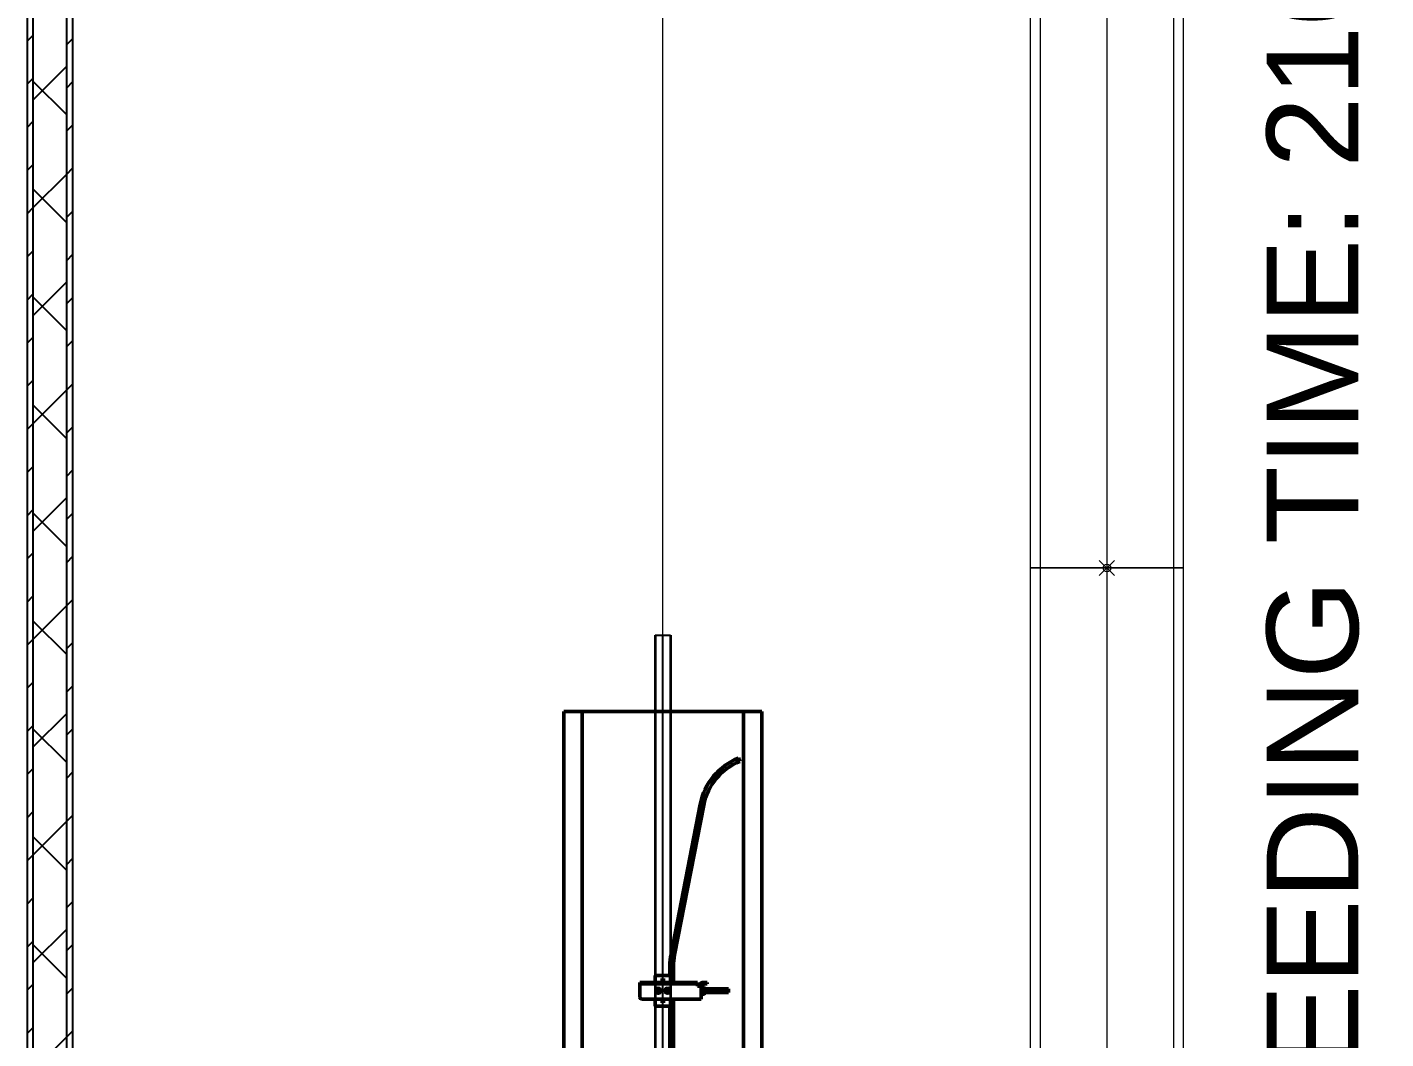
# Model space of a CAD drawing. Extents: x -3873 to 164127, y 7129 to 96529.
# Drawn here: x 45067 to 49518, y 48726 to 52042 of the extents above; entities that cross this region are included whole.
import ezdxf

# ---------------------------------------------------------------- set-up
doc = ezdxf.new("R2010")
doc.units = 0
doc.header["$PDMODE"] = 35
doc.header["$PDSIZE"] = 25
doc.linetypes.add('DOUBLE_DASH_CHAIN', pattern=[1.2403, 0.6614, -0.0827, 0.1654, -0.0827, 0.1654, -0.0827])
doc.layers.get('0').update_dxf_attribs({"linetype": 'CONTINUOUS'})
for name, color, linetype in [('BUILDING', 2, 'CONTINUOUS'), ('LAYOUT', 90, 'CONTINUOUS'), ('TEXT', 3, 'CONTINUOUS')]:
    doc.layers.add(name, color=color, linetype=linetype)
for name, color, linetype, lineweight in [('LAYOUT Kromeka', 1, 'CONTINUOUS', 5), ('Reference (ISO)', 7, 'DOUBLE_DASH_CHAIN', 35), ('Visible (ISO)', 7, 'CONTINUOUS', 50)]:
    doc.layers.add(name, color=color, linetype=linetype, lineweight=lineweight)
doc.styles.add('050_100', font='arial.ttf', dxfattribs={"height": 500})
pattern_1 = [(45, (0, 0), (-70.71068, 70.71068), [])]

# ---------------------------------------------------------------- blocks, each defined once
blk = doc.blocks.new('Стена_6', base_point=(-42300, 59700))
at = {"linetype": 'Continuous'}
h = blk.add_hatch(dxfattribs=at)
h.set_pattern_fill('МЕТАЛЛ__ТВЕРДЫЙ_СПЛАВ__Г_EF', color=256, style=0, pattern_type=2)
h.set_pattern_definition(pattern_1)
h.paths.add_polyline_path([(-42430, -300), (-42430, 59700), (-42450, 59700), (-42450, -300)])
h = blk.add_hatch(dxfattribs=at)
h.set_pattern_fill('ТЕПЛОИЗОЛЯЦИЯ__ГОСТ_', color=256, style=0, pattern_type=2)
h.set_pattern_definition([(45, (0, 0), (-176.7767, 176.7767), []), (135, (0, 0), (176.9181, 176.9181), [])])
h.paths.add_polyline_path([(-42320, -300), (-42320, 59700), (-42430, 59700), (-42430, -300)])
h = blk.add_hatch(dxfattribs=at)
h.set_pattern_fill('МЕТАЛЛ__ТВЕРДЫЙ_СПЛАВ__Г_EF', color=256, style=0, pattern_type=2)
h.set_pattern_definition(pattern_1)
h.paths.add_polyline_path([(-42300, -300), (-42300, 59700), (-42320, 59700), (-42320, -300)])
for p, q in [((-42430, -300), (-42430, 59700)), ((-42320, -300), (-42320, 59700))]:
    blk.add_line(p, q, dxfattribs=at)
at = {"linetype": 'Continuous', "flags": 128}
for points in [[(-42450, 59700), (-42450, -300)], [(-42300, 12450), (-42300, 59700)]]:
    blk.add_lwpolyline(points, dxfattribs=at)
blk = doc.blocks.new('defeathering_bleed_500x2000b1')
at = {"ltscale": 20}
for p, q in [((0, 250), (2000, 250)), ((2000, 250), (2000, -250)), ((2000, 250), (4000, 250)), ((2000, -250), (2000, 250)), ((0, 218), (2000, 218)), ((2000, 218), (4000, 218)), ((2000, -218), (0, -218)), ((4000, -218), (2000, -218)), ((2000, -250), (0, -250)), ((4000, -250), (2000, -250))]:
    blk.add_line(p, q, dxfattribs=at)
at = {"color": 5, "ltscale": 20}
blk.add_point((2000, 0), dxfattribs=at)
blk = doc.blocks.new('Top')
at = {"layer": 'LAYOUT', "color": 0, "linetype": 'Continuous', "ltscale": 25}
for p, q in [((-4889.6, 324), (1806, 324)), ((1806, 349), (1806, 299))]:
    blk.add_line(p, q, dxfattribs=at)
at = {"layer": 'Reference (ISO)', "color": 0, "linetype": 'Continuous', "ltscale": 12.677913}
for p, q in [((1806, 349), (-3288.4, 349)), ((1806, 299), (-3288.4, 299))]:
    blk.add_line(p, q, dxfattribs=at)
at = {"layer": 'Visible (ISO)', "color": 0}
for p, q in [((1556.4, 648), (-3414.3, 648)), ((1556.4, 648), (1556.4, 588)), ((-3434.3, 588), (1556.4, 588)), ((1556.4, 588), (1556.4, 60)), ((613.4, 211), (613.4, 393)), ((619.4, 399), (656.4, 399)), ((656.4, 399), (663.4, 399)), ((668.4, 399), (663.4, 399)), ((663.4, 393), (663.4, 399)), ((663.4, 217), (663.4, 393)), ((668.4, 399), (668.4, 393)), ((668.4, 217), (668.4, 393)), ((613.4, 349), (590.9, 349)), ((590.9, 349), (590.9, 299)), ((600.8, 326.6), (610.9, 326.6)), ((600.8, 321.5), (600.8, 326.6)), ((600.9, 326.5), (600.8, 326.5)), ((610.9, 321.5), (600.8, 321.5)), ((600.8, 321.5), (600.9, 321.5)), ((600.9, 326.5), (600.9, 321.5)), ((610.9, 326.5), (600.9, 326.5)), ((600.9, 321.5), (610.9, 321.5)), ((610.9, 326.6), (610.9, 321.5)), ((610.9, 326.5), (610.9, 326.5)), ((610.9, 326.5), (610.9, 321.5)), ((610.9, 321.5), (610.9, 321.5)), ((690.9, 349), (668.4, 349)), ((670.8, 326.6), (680.9, 326.6)), ((670.8, 321.5), (670.8, 326.6)), ((670.9, 326.5), (670.8, 326.5)), ((680.9, 321.5), (670.8, 321.5)), ((670.8, 321.5), (670.9, 321.5)), ((670.9, 326.5), (670.9, 321.5)), ((680.9, 326.5), (670.9, 326.5)), ((670.9, 321.5), (680.9, 321.5)), ((680.9, 326.6), (680.9, 321.5)), ((680.9, 326.5), (680.9, 326.5)), ((680.9, 326.5), (680.9, 321.5)), ((680.9, 321.5), (680.9, 321.5)), ((690.9, 299), (690.9, 349)), ((613.4, 289), (-731.6, 289)), ((590.9, 301), (-709.1, 301)), ((590.9, 299), (613.4, 299)), ((668.4, 299), (690.9, 299)), ((721.6, 289), (668.4, 289)), ((721.6, 301), (690.9, 301)), ((1249.5, 190), (758.7, 285.4)), ((1251.8, 201.8), (760.9, 297.2)), ((613.4, 211), (613.4, 199)), ((613.4, 199), (656.4, 199)), ((628.9, 199), (628.9, 196.5)), ((652.9, 196.5), (628.9, 196.5)), ((632.3, 196.5), (629.9, 195.1)), ((629.9, 195.1), (629.9, 187.9)), ((632.3, 186.5), (629.9, 187.9)), ((632.3, 186.5), (649.5, 186.5)), ((634.9, 109), (634.9, 186.5)), ((635.4, 195.1), (635.4, 187.9)), ((646.4, 195.1), (646.4, 187.9)), ((646.9, 109), (646.9, 186.5)), ((649.5, 196.5), (651.9, 195.1)), ((649.5, 186.5), (651.9, 187.9)), ((651.9, 195.1), (651.9, 187.9)), ((652.9, 199), (652.9, 196.5)), ((663.4, 211), (656.4, 211)), ((656.4, 211), (656.4, 199)), ((663.4, 211), (663.4, 217)), ((663.4, 211), (668.4, 211)), ((663.4, 185), (663.4, 192)), ((663.4, 179), (663.4, 185)), ((663.4, 179), (668.4, 179)), ((668.4, 217), (668.4, 211)), ((668.4, 185), (668.4, 192)), ((668.4, 185), (668.4, 179)), ((646.9, 109), (634.9, 109)), ((1556.4, 60), (-3434.3, 60)), ((1392.7, 71.3), (1403.8, 75.8)), ((1556.4, 60), (1556.4, 0)), ((1556.4, 0), (-3414.3, 0))]:
    blk.add_line(p, q, dxfattribs=at)
for centre in [(640.9, 339), (640.9, 309)]:
    blk.add_circle(centre, 8, dxfattribs=at)
for centre, radius, start, end in [((619.4, 393), 6, 90, 180), ((640.9, 339), 6.5, 120, 180), ((640.9, 339), 6.5, 180, 240), ((640.9, 309), 6.5, 120, 180), ((640.9, 339), 6.5, 60, 120), ((640.9, 339), 6.5, 240, 300), ((640.9, 309), 6.5, 60, 120), ((640.9, 339), 6.5, 0, 60), ((640.9, 339), 6.5, 300, 0), ((640.9, 309), 6.5, 0, 60), ((640.9, 309), 6.5, 180, 240), ((640.9, 309), 6.5, 240, 300), ((640.9, 309), 6.5, 300, 0), ((721.6, 95), 206, 79, 90), ((721.6, 95), 194, 79, 90), ((656.4, 192), 12, 0, 90), ((656.4, 192), 7, 0, 90), ((1212.4, -0.4), 194, 21.7042, 79), ((1212.4, -0.4), 206, 21.7042, 79)]:
    blk.add_arc(centre, radius, start, end, dxfattribs=at)
for points, weights in [([(634.4, 342.8), (636.1, 343.8), (637.6, 344.6)], [1, 1.0379548493, 1]), ([(634.4, 339), (634.4, 340.7), (634.4, 342.8)], [1, 1.0379548493, 1]), ([(634.4, 335.2), (634.4, 337.3), (634.4, 339)], [1, 1.0379548493, 1]), ([(637.6, 333.4), (636.1, 334.2), (634.4, 335.2)], [1, 1.0379548493, 1]), ([(634.4, 312.8), (636.1, 313.8), (637.6, 314.6)], [1, 1.0379548493, 1]), ([(634.4, 309), (634.4, 310.7), (634.4, 312.8)], [1, 1.0379548493, 1]), ([(637.6, 344.6), (639.2, 345.5), (640.9, 346.5)], [1, 1.0379548493, 1]), ([(640.9, 331.5), (639.2, 332.5), (637.6, 333.4)], [1, 1.0379548493, 1]), ([(637.6, 314.6), (639.2, 315.5), (640.9, 316.5)], [1, 1.0379548493, 1]), ([(640.9, 346.5), (642.6, 345.5), (644.1, 344.6)], [1, 1.0379548493, 1]), ([(644.1, 333.4), (642.6, 332.5), (640.9, 331.5)], [1, 1.0379548493, 1]), ([(640.9, 316.5), (642.6, 315.5), (644.1, 314.6)], [1, 1.0379548493, 1]), ([(644.1, 344.6), (645.7, 343.8), (647.4, 342.8)], [1, 1.0379548493, 1]), ([(647.4, 335.2), (645.7, 334.2), (644.1, 333.4)], [1, 1.0379548493, 1]), ([(644.1, 314.6), (645.7, 313.8), (647.4, 312.8)], [1, 1.0379548493, 1]), ([(647.4, 342.8), (647.4, 340.7), (647.4, 339)], [1, 1.0379548493, 1]), ([(647.4, 339), (647.4, 337.3), (647.4, 335.2)], [1, 1.0379548493, 1]), ([(647.4, 312.8), (647.4, 310.7), (647.4, 309)], [1, 1.0379548493, 1]), ([(634.4, 305.2), (634.4, 307.3), (634.4, 309)], [1, 1.0379548493, 1]), ([(637.6, 303.4), (636.1, 304.2), (634.4, 305.2)], [1, 1.0379548493, 1]), ([(640.9, 301.5), (639.2, 302.5), (637.6, 303.4)], [1, 1.0379548493, 1]), ([(644.1, 303.4), (642.6, 302.5), (640.9, 301.5)], [1, 1.0379548493, 1]), ([(647.4, 305.2), (645.7, 304.2), (644.1, 303.4)], [1, 1.0379548493, 1]), ([(647.4, 309), (647.4, 307.3), (647.4, 305.2)], [1, 1.0379548493, 1]), ([(635.4, 195.1), (632.7, 196.7), (629.9, 195.1)], [1, 1.15470053838, 1]), ([(629.9, 187.9), (632.7, 186.3), (635.4, 187.9)], [1, 1.15470053838, 1]), ([(646.4, 195.1), (640.9, 196.7), (635.4, 195.1)], [1, 1.15470053838, 1]), ([(635.4, 187.9), (640.9, 186.3), (646.4, 187.9)], [1, 1.15470053838, 1]), ([(651.9, 195.1), (649.1, 196.7), (646.4, 195.1)], [1, 1.15470053838, 1]), ([(646.4, 187.9), (649.1, 186.3), (651.9, 187.9)], [1, 1.15470053838, 1])]:
    blk.add_rational_spline(points, weights, degree=2, dxfattribs=at)

msp = doc.modelspace()

# ---------------------------------------------------------------- linework, layer by layer
at = {"layer": 'LAYOUT Kromeka', "ltscale": 20}
for p, q in [((47149.5, 42069.5), (47149.5, 61869.5)), ((48604.5, 61869.5), (48604.5, 41869.5))]:
    msp.add_line(p, q, dxfattribs=at)

# ---------------------------------------------------------------- block references
at = {"layer": 'BUILDING', "lineweight": 20}
msp.add_blockref('Стена_6', (45216.8, 83630), dxfattribs=at)
at = {"layer": 'LAYOUT Kromeka', "ltscale": 20, "rotation": 270}
msp.add_blockref('defeathering_bleed_500x2000b1', (48604.5, 52269.5), dxfattribs=at)
at = {"layer": 'LAYOUT Kromeka', "rotation": 89.99999999999999}
msp.add_blockref('Top', (47473.5, 48242.9), dxfattribs=at)

# ---------------------------------------------------------------- texts
at = {"layer": 'TEXT', "color": 1, "linetype": 'Continuous', "insert": (49127.7, 48111.8), "char_height": 300, "attachment_point": 1, "rotation": 90, "style": '050_100'}
msp.add_mtext_dynamic_manual_height_columns('BLEEDING TIME: 210 seconds @5000 bph ', width=15274.475, gutter_width=2500, heights=[0], dxfattribs=at)

doc.saveas('drawing.dxf')
